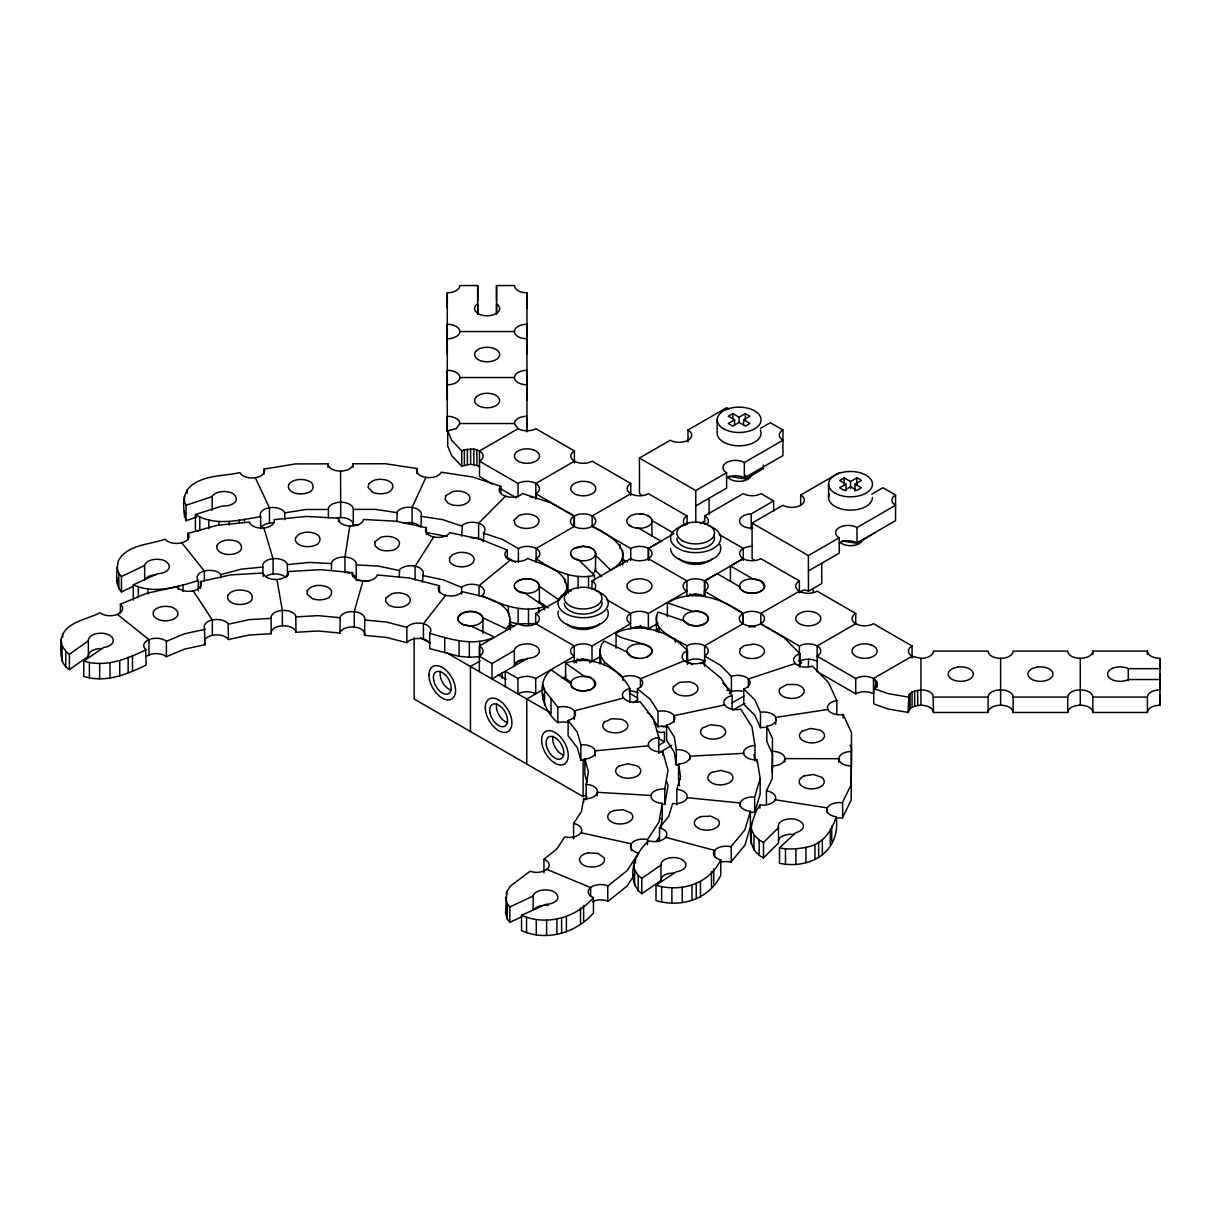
<?xml version="1.0" encoding="UTF-8"?>
<svg xmlns="http://www.w3.org/2000/svg" width="1221" height="1221" viewBox="0 0 1221 1221"><rect width="100%" height="100%" fill="white"/><g stroke="black" fill="none" stroke-linecap="round" stroke-linejoin="round"><path stroke-width="1.5" d="M447.283 400.152L447.283 370.299A12.546 7.25 0 0 1 459.829 377.533L514.407 377.533A12.546 7.25 0 0 1 526.953 370.299L526.953 400.152M447.283 354.151L447.283 324.298A12.546 7.25 0 0 1 459.829 331.547L514.407 331.547A12.546 7.25 0 0 0 526.953 338.782M447.283 308.165L447.283 292.796A12.546 7.25 0 0 0 459.829 285.546L477.701 285.546L477.701 313.721M447.283 292.796L447.283 431.654L447.283 416.3A12.546 7.25 0 0 1 459.829 423.534L456.15 428.663L447.71 430.754L447.71 446.108L451.678 455.631L461.752 466.3L470.619 464.178L479.487 466.3M461.752 466.3L461.752 450.946L451.678 440.262L447.71 430.754M464.346 465.155L464.346 449.786L473.87 449.069L479.487 450.946A12.546 7.25 0 0 1 481.486 459.676L479.487 461.187L518.086 483.47A12.546 7.25 0 0 1 535.821 483.47L574.419 461.187A12.546 7.25 0 0 0 592.154 461.187L630.753 483.47A12.546 7.25 0 0 0 630.753 493.711L592.154 515.979A12.546 7.25 0 0 0 574.419 515.979L535.821 493.711A12.546 7.25 0 0 0 535.821 483.47L535.821 498.824L535.821 493.711M467.368 464.423L467.368 449.069M470.619 464.178L470.619 448.824M473.87 464.423L473.87 449.069M476.892 465.155L476.892 449.786M477.701 314.087L477.701 303.831L476.327 304.853A12.546 7.25 0 0 0 476.175 312.088L478.144 313.614A12.546 7.25 0 0 0 495.879 313.736L497.909 312.24A12.546 7.25 0 0 0 498.061 305.006L496.535 303.815L496.535 314.056M477.701 300.915L477.701 285.546M492.353 483.974L479.487 476.541L479.487 450.946L518.086 428.663A12.546 7.25 0 0 0 535.821 428.663L574.419 450.946A12.546 7.25 0 0 0 574.419 461.187M496.535 300.915L496.535 285.546L514.407 285.546A12.546 7.25 0 0 0 526.953 292.796L526.953 431.654L526.953 416.3A12.546 7.25 0 0 0 514.407 423.534L459.829 423.534M518.086 497.115L518.086 483.47M526.953 354.151L526.953 324.298A12.546 7.25 0 0 0 514.407 331.547M526.953 308.165L526.953 292.796M574.419 526.236L574.419 515.979M574.419 462.896L574.419 450.946M592.154 526.236L592.154 515.979A12.546 7.25 0 0 1 592.154 526.236L630.753 548.504A12.546 7.25 0 0 1 648.488 548.504L661.126 541.208M630.753 560.47L630.753 548.504M630.753 495.421L630.753 483.47M648.488 560.47L648.488 548.504M652.045 535.958L651.77 519.322M687.087 524.526L687.087 515.979L648.488 493.711A12.546 7.25 0 0 1 630.753 493.711M730.433 581.318L730.433 565.949L743.07 558.653A12.546 7.25 0 0 0 760.82 558.653L799.404 580.937A12.546 7.25 0 0 0 799.404 591.178L760.82 613.461A12.546 7.25 0 0 0 743.07 613.461C721.474 598.107 691.971 588.14 667.368 602.869L667.368 616.529M743.07 623.702L743.07 613.461L704.486 591.178A12.546 7.25 0 0 0 704.486 580.937L717.124 573.641L740.018 586.858M760.82 623.702L760.82 613.461A12.546 7.25 0 0 1 760.82 623.702L799.404 645.985A12.546 7.25 0 0 1 817.154 645.985L855.738 623.702L858.332 624.847A12.546 7.25 0 0 0 873.488 623.702L912.072 645.985A12.546 7.25 0 0 0 912.072 656.226L873.488 678.51A12.546 7.25 0 0 0 855.738 678.51L817.154 656.226A12.546 7.25 0 0 0 817.154 645.985L817.154 671.596L855.738 693.864A12.546 7.25 0 0 1 873.488 693.864L873.488 678.51L876.724 681.745L877.151 687.041M799.404 645.985L799.404 661.355A12.546 7.25 0 0 1 817.154 661.355M799.404 592.887L799.404 580.937M855.738 693.864L855.738 678.51M855.738 613.461L855.738 623.702A12.546 7.25 0 0 1 855.738 613.461L817.154 591.178A12.546 7.25 0 0 1 799.404 591.178M877.151 683.623L873.748 688.552L873.748 703.922L888.201 709.019L908.393 712.469L908.821 695.222L912.072 691.971L920.939 689.85A12.546 7.25 0 0 1 933.058 695.222L933.485 712.469L988.064 712.469A12.546 7.25 0 0 1 1000.61 705.219A12.546 7.25 0 0 1 1013.155 712.469L1067.734 712.469A12.546 7.25 0 0 1 1080.28 705.219A12.546 7.25 0 0 1 1092.826 712.469L1147.404 712.469A12.546 7.25 0 0 1 1159.95 705.219L1159.95 658.348A12.546 7.25 0 0 1 1147.404 651.098L1092.826 651.098A12.546 7.25 0 0 1 1080.28 658.348A12.546 7.25 0 0 1 1067.734 651.098L1013.155 651.098A12.546 7.25 0 0 1 1000.61 658.348A12.546 7.25 0 0 1 988.064 651.098L933.485 651.098A12.546 7.25 0 0 1 920.939 658.348L912.072 656.226M875.472 688.537L875.472 680.005M908.393 712.469L908.821 695.222M908.821 710.591L910.088 708.836L910.088 693.482M910.088 708.836L912.072 707.341L912.072 691.971M912.072 657.936L912.072 645.985M912.072 707.341L914.666 706.196L914.666 690.827M914.666 706.196L917.704 705.463L917.704 690.109M933.485 712.469L933.058 710.591A12.546 7.25 0 0 0 920.939 705.219L920.939 658.348M988.064 712.469L988.064 697.099A12.546 7.25 0 0 1 1000.61 689.85A12.546 7.25 0 0 1 1013.155 697.099L1067.734 697.099A12.546 7.25 0 0 1 1080.28 689.85A12.546 7.25 0 0 1 1092.826 697.099L1147.404 697.099A12.546 7.25 0 0 1 1159.95 689.85L1159.95 673.717M1000.61 705.219L1000.61 658.348M1013.155 712.469L1013.155 697.099M1067.734 712.469L1067.734 697.099M1080.28 705.219L1080.28 658.348M1092.826 712.469L1092.826 697.099M1128.28 680.616L1128.28 668.665L1126.525 667.872A12.546 7.25 0 0 0 1113.979 667.78L1111.354 668.925A12.546 7.25 0 0 0 1110.072 678.433A12.546 7.25 0 0 0 1126.25 680.418L1128.296 679.532L1159.95 679.532M1147.404 712.469L1147.404 697.099M667.368 602.869L693.299 611.584C700.549 608.775 714.911 617.612 704.578 623.87A12.546 7.25 0 0 1 695.634 625.885L689.392 624.831L684.05 620.833L658.058 612.103C649.648 630.158 675.686 638.72 686.904 645.756A12.546 7.25 0 0 1 704.654 645.802L742.948 623.778M784.828 762.026L784.828 758.607L838.796 758.714A12.546 7.25 0 0 0 851.296 765.979L851.19 784.737L842.276 802.777A12.546 7.25 0 0 0 828.342 806.394L827.166 808.165A12.546 7.25 0 0 0 833.424 816.208L836.11 816.788C841.162 851.846 810.134 869.673 779.502 863.262L779.502 847.893L795.588 832.753A12.546 7.25 0 0 0 802.426 823.29C797.71 818.085 789.422 817.902 783.226 820.283A12.546 7.25 0 0 0 778.388 826.968L778.632 842.887L763.507 857.89C743.391 848.198 750.396 819.749 759.889 804.822L760.698 804.975A12.546 7.25 0 0 0 774.404 801.083L775.457 799.297A12.546 7.25 0 0 0 768.726 791.376L766.422 790.933L766.422 804.593M751.312 844.337L751.358 822.969M772.313 772.603L772.481 738.583L766.819 726.19L768.391 725.946A12.546 7.25 0 0 0 776.083 718.33L775.243 716.498A12.546 7.25 0 0 0 762.041 712.072L760.454 712.301L754.792 699.923L743.757 688.797L745.176 688.339A12.546 7.25 0 0 0 749.19 679.822L747.557 678.174A12.546 7.25 0 0 0 732.814 675.869L731.394 676.342L720.359 665.216L704.593 656.043A12.546 7.25 0 0 0 704.654 645.802L704.593 666.284M835.79 818.253A12.546 7.25 0 0 1 842.276 818.146L851.19 800.106L851.51 732.737L843.177 714.544L841.59 714.789A12.546 7.25 0 0 1 828.387 710.347L827.548 708.516A12.546 7.25 0 0 1 835.24 700.9L836.828 700.656L836.828 714.316M851.388 766.864L851.51 748.107L850.167 745.176M328.327 517.994L328.464 508.073A12.546 7.25 0 0 1 339.881 502.213L343.147 502.319A12.546 7.25 0 0 1 353.296 508.898L353.251 524.771L358.867 524.755M353.251 524.771L353.296 524.267A12.546 7.25 0 0 0 343.147 517.673L339.881 517.567A12.546 7.25 0 0 0 336.675 517.948M132.997 586.416L121.444 591.971C114.194 583.775 117.063 571.428 118.025 561.462C126.847 544.352 149.283 544.841 165.14 539.209L166.59 540.644A12.546 7.25 0 0 0 181.38 542.857L184.203 541.895A12.546 7.25 0 0 0 188.049 533.363L217.384 525.289L249.389 522.1A12.546 7.25 0 0 0 263.889 528.006L273.061 558.73L273.061 574.084M117.079 582.814L117.781 578.327M144.643 580.296L144.643 564.926A12.546 7.25 0 0 1 159.646 559.462C164.591 559.523 172.482 564.529 167.979 569.902A12.546 7.25 0 0 1 157.372 573.763L133.287 584.828L133.287 600.183M331.41 570.421L331.563 562.637A12.546 7.25 0 0 1 343.299 557.005L346.566 557.173A12.546 7.25 0 0 1 356.334 563.949L356.181 580.265L369.246 580.952M263.889 528.006A12.546 7.25 0 0 0 274.13 519.642L306.135 516.452L338.599 518.177L338.446 519.108A12.546 7.25 0 0 0 348.229 525.885L351.48 526.068A12.546 7.25 0 0 0 363.217 520.421L363.37 519.474L395.833 521.199L426.404 527.701L426.404 534.523M349.847 525.976L344.933 557.081L344.933 572.451L346.566 572.542A12.546 7.25 0 0 1 349.633 573.198M565.766 594.535C572.313 571.199 543.513 565.231 527.655 558.409L526.541 559.279A12.546 7.25 0 0 1 511.446 560.622L508.806 559.508A12.546 7.25 0 0 1 506.486 550.793L507.31 550.137L480.357 539.163L449.755 532.661L449.191 533.546A12.546 7.25 0 0 1 435.317 537.24L432.249 536.584A12.546 7.25 0 0 1 425.839 528.586L426.404 527.701M521.459 916.864L509.813 922.343L507.28 919.092L505.601 913.155L506.654 891.818L510.332 886.202L530.021 871.26A12.546 7.25 0 0 0 545.222 870.405L547.313 868.94A12.546 7.25 0 0 0 545.818 860.164L543.94 859.279L543.94 872.923M567.399 722.42A12.546 7.25 0 0 0 557.814 722.588C543.009 711.004 534.401 683.058 551.282 669.871L570.299 683.317L572.878 688.14L578.067 690.384A12.546 7.25 0 0 0 587.667 690.323C599.526 689.071 594.749 675.045 584.6 676.526L565.613 663.11L565.613 678.464L571.459 682.6M505.601 913.155L506.135 910.179M542.918 699.725L543.971 693.742M533.119 909.66L533.211 895.436A12.546 7.25 0 0 1 541.803 890.155C547.542 889.346 556.272 890.201 557.966 896.886A12.546 7.25 0 0 1 545.802 904.334L521.535 915.262L521.535 930.631C546.23 941.635 575.961 933.21 593.452 912.987L593.452 897.618L591.3 896.519A12.546 7.25 0 0 1 590.338 887.728L592.506 886.309A12.546 7.25 0 0 1 607.753 885.744L607.753 901.113A12.546 7.25 0 0 0 592.506 901.663M586.752 796.58L586.187 799.816L586.187 784.447L587.82 784.538A12.546 7.25 0 0 1 597.481 791.376L597.145 793.253A12.546 7.25 0 0 1 585.317 798.839L583.684 798.732L581.455 811.492L573.595 823.458L573.595 838.827M586.187 784.447L588.415 771.703L584.859 759.05L586.477 758.897A12.546 7.25 0 0 0 595.39 751.754L594.871 749.877A12.546 7.25 0 0 0 582.478 744.734L580.86 744.886L577.289 732.218L568.101 720.436A12.546 7.25 0 0 0 574.404 710.866L623.641 698.015M658.821 752.93L658.821 737.56L657.203 737.713A12.546 7.25 0 0 0 648.275 744.871L648.809 746.733A12.546 7.25 0 0 0 661.202 751.892L662.82 751.739L668.04 770.298L664.773 789.025L663.14 788.934A12.546 7.25 0 0 0 651.312 794.505L650.976 796.397A12.546 7.25 0 0 0 660.637 803.22L662.27 803.326L659.004 822.038L647.481 839.575L647.481 844.703M660.576 828.372L662.27 818.681L662.27 803.326M663.14 804.303L664.773 804.395L668.04 785.668L667.032 782.066M601.694 576.678L595.405 570.436L595.726 553.403L593.894 549.801L589.209 547.222L582.905 546.321L574.114 548.565M595.405 570.436L595.726 568.772M514.362 650.61L514.728 649.16A12.546 7.25 0 0 1 528.601 643.94A12.546 7.25 0 0 1 539.346 651.205L538.888 653.067A12.546 7.25 0 0 1 529.914 658.134L527.701 658.287L491.987 678.891L491.987 663.537L514.362 650.61L514.362 665.979L514.728 664.514M430.021 643.131A12.546 7.25 0 0 0 418.666 638.461A12.546 7.25 0 0 0 406.852 642.719L386.431 637.408L364.514 635.363L364.789 634.416A12.546 7.25 0 0 0 355.86 627.273L352.625 626.968A12.546 7.25 0 0 0 340.232 632.112L339.957 633.058L318.071 630.998L295.986 632.28L295.818 615.979A12.546 7.25 0 0 0 283.989 610.393L280.723 610.592A12.546 7.25 0 0 0 271.062 617.414L271.23 633.73L249.145 635.012L228.419 639.545L228.159 623.702A12.546 7.25 0 0 0 214.637 619.596L211.508 620.161A12.546 7.25 0 0 0 204.395 627.96L205.113 644.657L184.371 649.19L166.392 656.669L166.392 641.3L164.835 640.216A12.546 7.25 0 0 0 149.634 639.361L147.115 640.567A12.546 7.25 0 0 0 145.62 649.343L146.154 665.079C127.03 674.358 105.143 683.287 83.745 676.373L83.745 661.004L103.739 647.496A12.546 7.25 0 0 0 112.881 642.536C115.171 636.034 106.258 633.119 101.251 633.211A12.546 7.25 0 0 0 88.324 640.231L88.431 656.165L69.399 669.612C58.913 663.446 60.958 650.015 61.05 639.758C64.27 621.733 86.722 619.871 99.969 612.728L101.862 613.965A12.546 7.25 0 0 0 117.109 614.514L119.566 613.263A12.546 7.25 0 0 0 120.513 604.471L120.253 612.82M339.957 633.058L340.232 616.758A12.546 7.25 0 0 1 352.625 611.599L355.86 611.904A12.546 7.25 0 0 1 364.789 619.062L364.514 635.363M288.049 574.954L288.049 571.55L320.482 569.658L352.64 572.68L352.381 573.611A12.546 7.25 0 0 0 361.309 580.769L364.53 581.074A12.546 7.25 0 0 0 376.938 575.915L377.197 574.984L409.386 578.006L439.468 585.805L439.468 592.628M362.927 580.921L354.243 611.752L354.243 627.121M508.699 628.937C517.765 601.266 481.15 596.321 462.164 591.681L461.37 592.658A12.546 7.25 0 0 1 446.993 595.634L444.032 594.825A12.546 7.25 0 0 1 438.873 586.538L439.468 585.805M599.847 663.873L599.847 650.213L601.602 644.291L604.197 641.056L627.304 652.151L631.44 656.608L637.286 658.241M686.98 797.679L740.17 802.975A12.546 7.25 0 0 0 750.411 811.339L744.886 829.822L730.906 846.764A12.546 7.25 0 0 0 716.117 848.977L714.453 850.61A12.546 7.25 0 0 0 718.299 859.157L720.772 859.981L720.772 875.35C708.623 899.755 680.845 907.89 655.998 900.594L655.998 885.225L676.22 871.825A12.546 7.25 0 0 0 685.698 863.171C682.157 857.157 673.717 856.776 667.628 858.348A12.546 7.25 0 0 0 660.927 864.468L661.019 880.402L641.773 893.741C625.045 880.204 633.928 852.304 649.068 840.857L649.816 841.086A12.546 7.25 0 0 0 664.453 838.568L666.025 836.904A12.546 7.25 0 0 0 661.66 828.464L659.523 827.792L659.523 841.452M676.816 804.731L676.816 789.377L680.585 776.754L678.555 763.995L680.189 763.903A12.546 7.25 0 0 0 689.957 757.127L689.667 755.25A12.546 7.25 0 0 0 677.93 749.602L676.297 749.694L674.267 736.935L666.605 724.908L668.146 724.587A12.546 7.25 0 0 0 674.541 716.574L673.412 714.804A12.546 7.25 0 0 0 659.538 711.11L658.012 711.431L650.335 699.404L637.423 688.842A12.546 7.25 0 0 0 640.43 678.754L684.538 660.714M751.388 812.362A12.546 7.25 0 0 1 754.67 812.438L754.67 797.069L760.179 778.586L757.218 759.844L755.585 759.935A12.546 7.25 0 0 1 743.848 754.288L743.543 752.411A12.546 7.25 0 0 1 753.326 745.619L754.96 745.543L754.96 760.912M754.67 812.438L760.179 793.955L760.179 778.586M196.474 517.17L186.08 520.665C182.936 509.31 181.044 492.796 192.246 484.829C206.09 474.893 224.008 476.098 239.957 472.634L240.98 474.175A12.546 7.25 0 0 0 254.914 477.777L257.982 477.106A12.546 7.25 0 0 0 264.224 469.062L295.482 463.919L327.961 463.858A12.546 7.25 0 0 0 340.552 471.077L340.751 517.597M212.072 510.225L212.332 496.016A12.546 7.25 0 0 1 228.693 492.063C234.005 492.384 239.698 499.236 233.913 503.159A12.546 7.25 0 0 1 222.344 505.952L195.406 514.545L195.406 529.914L198.336 531.593M396.886 521.169L397.298 511.721A12.546 7.25 0 0 1 410.5 507.28L413.675 507.768A12.546 7.25 0 0 1 421.352 515.384L420.94 526.541M340.552 471.077A12.546 7.25 0 0 0 353.067 463.797L385.546 463.736L417.063 468.543L416.636 469.459A12.546 7.25 0 0 0 424.328 477.075L427.487 477.564A12.546 7.25 0 0 0 440.689 473.122L441.117 472.206L472.634 477.014L500.9 486.37L500.9 493.192M425.915 477.319L412.088 507.524L412.088 522.893M595.405 555.067L610.5 570.039C640.063 554.578 609.462 533.333 591.895 526.373L590.537 527.136A12.546 7.25 0 0 1 575.259 526.999L572.985 525.656A12.546 7.25 0 0 1 573.198 516.834L574.206 516.269L574.206 526.51M656.44 630.921L657.524 628.617M766.422 790.933L772.237 778.571L772.481 753.952L766.819 741.559L766.819 726.19M836.11 816.788C831.852 831.608 821.947 844.81 805.936 847.328C797.252 849.007 788.232 849.694 779.502 847.893M399.114 577.319L399.679 569.596A12.546 7.25 0 0 1 413.537 565.903L416.62 566.559A12.546 7.25 0 0 1 423.015 574.557L422.451 582.28M433.776 536.919L415.079 566.223L415.079 579.883M565.766 591.117L562.164 596.748L558.592 599.679L539.392 586.37C537.271 577.045 523 577.167 516.514 581.99M634.63 874.526L627.075 886.034L608.058 901.266M656.211 841.651L659.004 837.408M514.621 664.712L517.796 661.446L523.366 659.523M508.699 625.534L506.166 628.784L482.921 617.841C478.601 609.691 465.048 609.874 459.02 616.056A12.546 7.25 0 0 0 458.913 621.596L462.805 624.603L471.153 626.098L494.444 637.072C473.641 646.84 450.381 639.285 429.731 633.302A12.546 7.25 0 0 0 423.443 623.717A12.546 7.25 0 0 0 406.852 627.35L386.431 622.054L364.514 619.993M445.696 595.283L423.443 623.717L423.443 639.087M659.523 827.792L668.818 816.162L672.573 803.555L674.969 803.708A12.546 7.25 0 0 0 686.889 798.183L687.24 796.306A12.546 7.25 0 0 0 677.686 789.422L676.816 789.377M720.772 859.981C708.623 884.386 680.845 892.52 655.998 885.225M721.306 862.087A12.546 7.25 0 0 1 730.906 862.133L744.886 845.191L750.411 826.709L750.411 811.339M727.044 690.476L728.479 688.934M461.645 536.187L462.469 525.122A12.546 7.25 0 0 1 477.197 522.802L480.051 523.748A12.546 7.25 0 0 1 484.05 532.264L483.241 541.62M500.9 486.37L500.091 487.194A12.546 7.25 0 0 0 504.09 495.695L506.929 496.642A12.546 7.25 0 0 0 521.672 494.322L522.481 493.513L550.793 502.869L574.206 516.269M505.509 496.169L478.617 523.275L478.617 538.644M763.507 857.89L763.507 842.521L778.632 827.517M510.286 560.134L479.059 585.592A12.546 7.25 0 0 0 461.584 587.332L443.284 579.883L422.451 575.457M543.94 859.279L556.898 848.885L564.758 836.919L567.063 837.331A12.546 7.25 0 0 0 580.57 833.21L581.547 831.409A12.546 7.25 0 0 0 574.435 823.61L573.595 823.458M593.452 897.618C575.961 917.841 546.23 926.266 521.535 915.262M608.058 885.912L627.075 870.665L638.583 853.128A12.546 7.25 0 0 1 631.303 843.787L580.83 832.737M69.399 669.612L69.399 654.242L88.431 640.796M641.773 893.741L641.773 878.387L661.019 865.033M734.63 424.939L734.63 419.826L728.25 423.443L732.829 426.098L739.102 422.405L739.102 417.246L745.375 413.553L749.969 416.208L743.589 419.826L743.589 424.939M850.533 488.4L850.533 481.562L856.806 477.884L859.401 479.029L861.4 480.525L855.005 484.157L855.005 490.979M574.267 526.419L536.141 548.519A12.546 7.25 0 0 0 518.391 548.565L502.503 539.453L483.241 533.073M641.773 495.329A12.546 7.25 60 0 0 639.483 493.65L639.453 458.028L670.268 440.232A12.546 7.25 0 0 0 688.018 440.232A12.546 7.25 0 0 0 688.018 429.99L726.602 407.707A12.546 7.25 0 0 0 729.212 408.867M760.698 428.235L770.298 422.695L782.936 429.99L782.936 455.601L744.352 477.884A12.546 7.25 0 0 0 726.602 477.884M639.453 458.028L695.787 490.552L726.602 472.756A12.546 7.25 0 0 1 726.602 462.515A12.546 7.25 0 0 1 744.352 462.515L782.936 440.232A12.546 7.25 0 0 1 782.936 429.99M695.802 522.496L695.787 505.921L726.602 488.125L726.602 472.756M728.83 476.343L745.604 478.937L763.354 468.696L763.354 465.048M479.349 671.596L479.349 645.985L517.933 623.717A12.546 7.25 0 0 0 535.683 623.717L574.267 645.985A12.546 7.25 0 0 1 592.017 645.985L630.601 623.717A12.546 7.25 0 0 1 630.601 613.461L606.486 599.542M535.683 613.461L535.683 623.717A12.546 7.25 0 0 0 535.683 613.461L559.798 599.542M592.017 589.484L592.017 580.937L630.601 558.669A12.546 7.25 0 0 0 648.351 558.669L686.935 580.937L686.935 596.306A12.546 7.25 0 0 1 704.685 596.306L704.685 580.937L743.268 558.669A12.546 7.25 0 0 1 740.552 550.763A12.546 7.25 0 0 1 752.136 546.291M648.351 560.363L648.351 548.412L674.068 533.562M704.685 524.435L704.685 515.888L743.268 493.62A12.546 7.25 0 0 0 761.019 493.62L773.656 500.915L773.656 511.156M700.244 523.611L704.685 521.046M480.097 660.912L470.451 666.498L470.451 731.547M753.021 528.189L751.999 528.266A12.546 7.25 0 0 1 739.59 520.924L740.063 519.062A12.546 7.25 0 0 1 749.038 513.995L751.251 513.843L773.656 500.915M754.41 560.347A12.546 7.25 60 0 0 752.121 558.684L752.075 523.061L782.905 505.265A12.546 7.25 0 0 0 800.655 505.265A12.546 7.25 0 0 0 800.655 495.024L839.239 472.741M505.296 686.584L505.296 671.214L517.933 678.51A12.546 7.25 0 0 1 535.683 678.51L574.267 656.242A12.546 7.25 0 0 1 574.267 645.985L574.267 663.064M648.351 613.461L648.351 628.83A12.546 7.25 0 0 0 630.601 628.83L630.601 613.461A12.546 7.25 0 0 1 648.351 613.461L686.935 591.193M583.073 658.836L580.006 660.607L577.075 658.913M636.339 628.082L640.949 625.427M695.741 593.788L692.673 595.558L689.758 593.91M871.733 494.184L882.936 487.728L895.573 495.024L895.573 520.634L856.989 542.918A12.546 7.25 0 0 0 839.239 542.918M544.49 688.797L526.785 699.023L526.785 764.071M562.194 678.571L566.223 676.236M589.545 662.774L600.824 656.272L599.847 650.213M647.496 629.319L657.997 623.259M752.075 523.061L808.409 555.586L839.239 537.789A12.546 7.25 0 0 1 839.239 527.548A12.546 7.25 0 0 1 856.989 527.548L895.573 505.265A12.546 7.25 0 0 1 895.573 495.024M800.762 591.895A12.546 7.25 60 0 1 808.455 591.208L808.409 570.955L839.239 553.159L839.239 537.789M874.77 533.028L857.02 543.269L842.108 540.964M808.455 591.208L821.748 583.516L821.718 563.278M633.012 702.731L637.835 699.954M700.61 663.705L705.433 660.912M658.363 745.466L664.514 741.91L664.514 731.944L661.797 732.463A18.819 10.867 -60 0 1 656.593 730.265M731.669 703.143L743.955 696.046M798.732 664.422L801.8 662.652L798.58 660.79M414.117 637.683L414.117 699.023L583.119 796.596L586.324 794.734M658.76 752.914L671.642 745.482M732.798 710.164L744.062 703.662M846.046 490.979L846.046 484.157L839.666 487.774L844.26 490.43L850.533 486.736L856.806 490.43L861.4 487.774L855.005 484.157M646.687 657.127C669.184 642.643 614.194 641.315 616.056 632.829L616.056 648.198M121.444 591.971L121.444 576.602L144.551 565.506M147.115 655.921L149.634 654.731A12.546 7.25 0 0 1 164.835 655.585L166.392 656.669M509.813 922.343L509.813 906.989L533.119 896M461.752 450.946L464.346 449.786M739.102 417.246L732.829 413.553L728.25 416.208L734.63 419.826M850.533 481.562L844.26 477.884L839.666 480.525L846.046 484.157M687.53 664.346L687.53 650.686L686.019 651.342A12.546 7.25 0 0 0 683.699 660.057L685.637 661.584A12.546 7.25 0 0 0 700.732 662.911L701.861 662.438L720.848 678.006L732.127 695.665L732.127 709.325M120.253 604.288L146.642 593.314L177.03 586.66A12.546 7.25 0 0 0 193.208 590.872L212.347 620.009L212.347 635.378M83.745 661.004C105.143 667.918 127.03 658.989 146.154 649.725M166.392 641.3L184.371 633.821L205.113 629.288M616.056 632.829C641.101 621.458 669.627 631.318 687.53 650.686M186.08 520.665L186.08 505.296L212.072 496.565M799.938 667.338L799.938 653.678L798.519 654.151A12.546 7.25 0 0 0 794.52 662.652L796.138 664.3A12.546 7.25 0 0 0 810.881 666.605L812.301 666.147L828.494 682.463L836.828 700.656M795.329 663.476L748.366 678.998L748.366 687.545M723.015 683.256L731.394 691.697L732.814 691.239A12.546 7.25 0 0 1 742.414 691.254M743.757 688.797L743.757 704.166L745.176 703.693M629.899 702.167L629.899 688.507L628.205 688.965A12.546 7.25 0 0 0 623.031 697.267L624.435 698.977A12.546 7.25 0 0 0 638.812 701.953L640.079 701.617L653.586 718.986L658.821 737.56M198.275 590.857L198.275 580.601C177.564 586.752 154.258 594.505 133.287 584.828M198.275 580.601L197.878 580.173A12.546 7.25 0 0 1 202.228 571.718L205.113 570.833A12.546 7.25 0 0 1 219.749 573.336L220.909 574.572L241.041 569.215L262.897 567.032L262.637 565.659A12.546 7.25 0 0 1 272.191 558.775L275.442 558.577A12.546 7.25 0 0 1 287.362 564.087L287.454 576.541M479.059 595.848L479.059 585.592A12.546 7.25 0 0 1 482.081 595.695C501.205 604.792 523.076 613.522 544.368 606.516L544.368 609.935M565.613 663.11C590.277 655.143 617.857 665.399 629.899 688.507M193.208 590.872A12.546 7.25 0 0 0 200.488 581.532L230.861 574.877L263.293 572.985L263.461 573.931A12.546 7.25 0 0 0 275.29 579.502L278.556 579.319A12.546 7.25 0 0 0 288.217 572.481L288.049 571.55M228.419 624.19L249.145 619.642L271.23 618.36M732.127 695.665L730.585 696.001A12.546 7.25 0 0 0 724.19 703.998L725.32 705.784A12.546 7.25 0 0 0 739.193 709.477L740.72 709.142L751.983 726.8L754.96 745.543M724.755 704.899L673.977 715.689L673.977 722.511M647.237 712.24L650.335 714.773L658.012 726.8L659.538 726.464A12.546 7.25 0 0 1 666.025 726.617M195.406 514.545C215.201 526.739 239.484 520.039 260.699 516.636L260.699 528.586M260.699 516.636L260.424 516.162A12.546 7.25 0 0 1 267.17 508.257L270.268 507.646A12.546 7.25 0 0 1 283.974 511.523L284.752 512.851L306.15 509.493L328.327 509.462M536.141 562.179L536.141 548.519A12.546 7.25 0 0 1 536.202 558.76C553.082 570.497 573.458 580.189 594.49 575.427L594.49 580.54M827.975 709.432L775.656 717.414L775.656 724.251M743.757 704.166L754.792 715.277L760.454 727.67L762.041 727.426A12.546 7.25 0 0 1 765.308 727.441M665.43 726.464L663.278 726.724A12.546 7.25 -60 0 1 661.431 726.19M287.454 564.59L309.31 562.423L331.41 563.583M509.996 622.13L518.131 623.855L537.026 623.549M648.549 745.802L595.131 750.808L595.131 755.936M568.101 720.436L568.101 735.805L577.289 747.588L580.86 760.24L582.478 760.088A12.546 7.25 0 0 1 585.729 760.286M542.78 905.433L541.803 905.524A12.546 7.25 0 0 0 534.371 909.035M917.704 705.463L920.939 705.219M295.986 616.91L318.071 615.628L339.957 617.689M429.731 633.302L429.731 648.672L459.081 656.303L469.352 657.264L479.7 656.654L479.7 641.284M743.696 753.342L689.819 756.196L689.819 759.599M666.605 724.908L666.605 740.277L674.267 752.289L676.297 765.063L677.93 764.972M678.555 763.995L678.555 779.364L680.189 779.273M673.961 872.893L667.628 873.717A12.546 7.25 0 0 0 660.927 879.837L661.019 880.402M772.405 751.388L773.275 751.358A12.546 7.25 0 0 1 784.676 757.218L784.874 759.111A12.546 7.25 0 0 1 774.725 765.689L772.313 765.781M772.405 766.757L773.275 766.727M353.251 509.401L375.427 509.355L396.886 512.637M1128.28 668.665L1159.95 668.665L1159.95 658.348M933.485 697.099L988.064 697.099M356.181 564.896L378.281 566.056L399.114 570.482M651.144 795.451L597.313 792.322L597.313 795.726M660.637 818.589L662.27 818.681M545.039 905.219L548.305 905.417M639.773 513.873L643.009 514.133M636.233 528.082L638.751 528.296L661.645 541.498M102.213 648.672L101.251 648.58A12.546 7.25 0 0 0 88.324 655.601L88.431 656.165M420.94 516.3L442.399 519.581L461.645 525.946M426.373 532.493L446.962 536.446M571.413 590.72L568.055 590.216L568.055 574.847M775.182 799.755L827.319 807.936L827.319 813.064M794.093 834.477L789.224 834.233L783.226 835.652A12.546 7.25 0 0 0 778.388 840.445M908.393 697.099L888.201 693.65L873.748 688.552M665.613 837.347L714.667 850.411L714.667 857.234M546.764 869.321L590.613 887.545L590.613 896.077M743.589 419.826L749.969 423.443L745.375 426.098L739.102 422.405M506.303 556.99L515.369 562.194M719.154 534.493L743.268 548.412L743.268 560.363M652.045 520.604L672.847 532.6M730.433 565.949L752.808 578.876L760.927 580.998L764.483 586.141A12.546 7.25 0 0 1 751.8 593.299L748.549 593.024A12.546 7.25 0 0 1 739.789 587.85L739.529 586.568M500.396 488.614L516.468 497.893M621.748 558.699L627.533 562.026M565.415 591.223L568.62 593.085M686.126 660.912L692.566 664.636M509.081 623.748L513.904 626.541M573.443 660.912L576.663 662.774M629.792 693.436L637.835 698.091M658.073 738.201L664.514 741.91M491.987 663.537L479.349 656.242A12.546 7.25 0 0 0 479.349 645.985M498.092 674.77L506.059 679.38M420.543 637.683L430.204 643.269M446.306 652.563L550.915 712.957M751.312 828.967L753.968 834.767L759.141 839.987L763.507 842.521M647.618 515.537L649.801 516.941M629.09 525.122L631.272 526.526A12.546 7.25 0 0 0 651.77 522.374A12.546 7.25 0 0 0 635.286 514.194A12.546 7.25 0 0 0 631.272 526.526M548.26 607.875L539.392 601.724L539.392 586.37M544.368 606.516L525.122 593.177L517.414 590.796L514.575 587.423M518.086 428.663L514.407 423.534M117.414 614.361L148.993 639.667L148.993 655.036M61.05 639.758L62.088 645.726L65.781 651.342L69.399 654.242M600.793 663.018L600.793 656.196L604.38 661.828L622.939 677.014A12.546 7.25 0 0 1 640.43 678.754L640.43 687.286M633.653 863.842L634.599 869.825L638.201 875.457L641.773 878.387M594.49 575.427L579.365 560.424L572.451 557.325L570.634 553.724M799.938 653.678L783.729 637.347L760.515 623.824L759.538 624.389A12.546 7.25 0 0 1 744.276 624.526L741.925 623.198A12.546 7.25 0 0 1 741.696 614.392L743.009 613.614L743.009 623.855M181.731 542.735L204.365 571.062L204.365 581.303M117.079 567.444L118.834 573.351L121.444 576.602M542.918 684.355L544.597 690.277L557.814 707.234L557.814 722.588M505.601 897.801L507.28 903.723L509.813 906.989M228.419 639.545L228.159 639.071A12.546 7.25 0 0 0 214.637 634.966L211.508 635.515A12.546 7.25 0 0 0 204.991 639.59M204.395 643.33L205.113 644.657M255.296 477.701L269.459 507.799L269.459 523.168M186.08 505.296L184.463 501.846L184.417 495.848M587.118 782.463L584.859 774.419L584.859 759.05M514.407 377.533L514.835 379.41A12.546 7.25 0 0 0 526.953 384.783M295.986 632.28L295.818 631.349A12.546 7.25 0 0 0 283.989 625.763L280.723 625.961A12.546 7.25 0 0 0 271.062 632.783L271.23 633.73M276.923 579.41L282.356 610.5L282.356 625.854M753.937 754.441L754.7 759.294M678.555 779.364L679.578 785.82M184.417 511.217L184.463 517.216M709.08 498.244L709.111 514.804M1159.95 694.902L1159.95 705.219M1147.404 651.098L1147.404 654.517M1092.826 651.098L1092.826 654.517M876.724 681.745L876.724 686.874M856.989 527.548L856.989 542.918M856.806 477.884L856.806 484.706M844.26 477.884L844.26 484.706M843.177 714.544L843.177 717.963M842.658 802.869L842.658 818.238M838.796 762.133L838.796 758.714A12.546 7.25 0 0 1 851.388 751.495M831.699 826.159L831.699 841.513M830.295 829.12L830.295 844.489M828.571 484.157L828.571 497.466M822.343 840.109L822.343 855.478M818.65 842.231L818.65 857.585M814.972 844.337L814.972 859.706M808.409 555.586L808.409 570.955M808.455 659.065L808.455 666.498M805.936 847.328L805.936 862.682M800.655 495.024L800.655 505.265M795.894 848.854L795.894 864.224M785.485 848.839L785.485 864.209M760.454 712.301L760.454 727.67M759.889 804.822L759.889 808.226M759.141 839.987L759.141 855.341M757.218 759.844L757.218 763.262M753.968 834.767L753.968 850.137M751.251 513.843L751.251 529.212M745.604 475.29L745.604 478.937M745.375 413.553L745.375 420.375M744.352 462.515L744.352 477.884M740.17 806.394L740.17 802.975A12.546 7.25 0 0 1 754.67 797.069M732.829 413.553L732.829 418.666M731.394 676.342L731.394 691.697M731.257 846.886L731.257 862.255M717.154 419.826L717.154 433.134A21.963 12.683 0 0 0 741.971 445.711A21.963 12.683 0 0 0 760.317 429.853M713.736 868.803L713.736 884.157M711.492 871.596L711.492 886.965M704.486 591.178L704.486 596.306L704.486 580.937A12.546 7.25 0 0 0 686.736 580.937A12.546 7.25 0 0 0 686.736 591.178M700.488 881.654L700.488 897.023M696.245 883.394L696.245 898.748M695.787 490.552L695.787 505.921M691.986 885.118L691.986 900.488M688.018 429.99L688.018 441.941M686.904 645.756L686.904 661.126A12.546 7.25 0 0 1 704.654 661.156M682.234 887.194L682.234 902.563M676.297 749.694L676.297 765.063M675.305 639.01L675.305 642.429M671.886 887.743L671.886 903.113M664.773 789.025L664.773 804.395M662.82 751.739L662.82 755.158M661.629 886.721L661.629 902.09M659.05 627.365L659.05 632.493M658.012 711.431L658.012 726.8M656.44 615.552L656.394 631.806M638.201 875.457L638.201 890.826M637.423 688.842L637.423 702.502M635.424 859.645L635.424 863.049M634.599 869.825L634.599 885.194M631.303 850.61L631.303 843.787A12.546 7.25 0 0 1 647.481 839.575M622.939 677.014L622.939 680.418M622.649 550.488L622.695 565.033M619.932 544.688L619.932 548.107M620.039 562.301L620.039 565.705M604.38 661.828L604.38 665.247M592.017 645.985L592.017 661.355A12.546 7.25 0 0 0 574.267 661.355M588.522 576.358L588.522 588.308M583.684 798.732L583.684 802.151M583.623 905.494L583.623 920.863M583.119 759.416L583.119 796.596M580.86 744.886L580.86 760.24M580.509 907.981L580.509 923.351M578.113 576.373L578.113 588.324M574.404 719.398L574.404 710.866A12.546 7.25 0 0 0 557.814 707.234M566.712 585.134L566.712 591.971M566.376 916.65L566.376 932.02M564.941 579.227L564.941 582.631M561.629 917.887L561.629 933.256M556.898 919.123L556.898 934.492M551.053 698.565L551.053 713.934M546.626 920.085L546.626 935.454M544.597 690.277L544.597 705.646M538.736 608.012L538.736 613.14M536.278 919.489L536.278 934.843M535.683 678.51L535.683 693.879A12.546 7.25 0 0 0 517.933 693.879L517.933 678.51M528.479 609.035L528.479 624.404M526.556 917.353L526.556 932.722M518.391 548.565L518.391 562.209M518.131 608.485L518.131 623.855M510.378 619.596L510.378 629.853M509.325 613.629L509.325 617.048M508.379 606.41L508.379 613.247M507.31 550.137L507.31 558.669M507.28 903.723L507.28 919.092M506.654 891.818L506.654 895.237M502.167 672.588L502.167 678.174M496.535 285.546L496.535 313.705M482.921 617.841L482.921 633.195M469.352 641.895L469.352 657.264M461.584 587.332L461.584 594.169M459.081 640.933L459.081 656.303M444.749 637.209L444.749 652.563M417.063 468.543L417.063 473.672M406.852 627.35L406.852 642.719M353.067 463.797L353.067 467.216M352.64 572.68L352.64 576.083M338.599 518.177L338.599 521.581M327.961 463.858L327.961 467.261M284.752 512.851L284.752 519.688M264.087 468.849L264.087 473.962M263.293 572.985L263.293 576.404M262.897 567.032L262.897 573.87M244.459 519.184L244.459 522.588M239.301 519.978L239.301 523.397M229.273 521.565L229.273 524.969M220.909 574.572L220.909 577.991M218.88 521.581L218.88 524.999M208.822 520.039L208.822 528.586M200.488 581.532L200.488 588.354M199.801 517.063L199.801 530.723M187.836 533.165L187.836 539.987M187.088 490.048L187.088 493.452M182.997 584.676L182.997 591.513M178.144 585.973L178.144 589.392M148.107 588.965L148.107 594.078M138.339 586.889L138.339 597.13M132.494 655.402L132.494 670.772M128.159 657.203L128.159 672.557M119.734 660.714L119.734 676.068M118.834 573.351L118.834 588.72M110.012 662.835L110.012 678.204M99.664 663.446L99.664 678.8M89.392 662.469L89.392 677.838M65.781 651.342L65.781 666.712M62.714 633.821L62.714 637.24M62.088 645.726L62.088 661.095M751.648 474.114A12.546 7.25 0 0 1 742.353 481.12A12.546 7.25 0 0 1 728.25 477.732M872.481 497.466A21.963 12.683 0 0 1 847.664 510.042A21.963 12.683 0 0 1 829.318 494.184M862.652 540.323A12.546 7.25 0 0 1 852.166 545.619A12.546 7.25 0 0 1 839.666 542.063M813.186 591.468A12.546 7.25 60 0 1 812.881 588.644M713.842 535.332A18.819 10.867 0 0 1 698.122 548.916A18.819 10.867 0 0 1 676.846 538.156M719.902 544.642A25.092 14.484 0 0 1 698.931 562.759A25.092 14.484 0 0 1 670.573 548.397M711.95 558.943A18.819 10.867 0 0 1 679.364 558.943M708.211 525.61A25.092 14.484 0 0 1 714.163 547.939A25.092 14.484 0 0 1 675.106 546.459A25.092 14.484 0 0 1 686.049 524.771M601.327 600.411A18.819 10.867 0 0 1 585.607 613.995A18.819 10.867 0 0 1 564.331 603.22M607.386 609.722A25.092 14.484 0 0 1 584.233 627.945A25.092 14.484 0 0 1 558.44 610.943M599.435 624.023A18.819 10.867 0 0 1 566.849 624.023M595.695 590.674A25.092 14.484 0 0 1 602.365 612.53A25.092 14.484 0 0 1 563.919 612.53A25.092 14.484 0 0 1 570.604 590.674M260.851 527.793A12.546 7.25 0 0 1 267.17 523.611L270.268 523A12.546 7.25 0 0 1 273.535 522.878M470.757 537.698A12.546 7.25 0 0 1 477.197 538.171L480.051 539.117A12.546 7.25 0 0 1 482.371 540.445M404.075 523.153A12.546 7.25 0 0 1 410.5 522.649L413.675 523.137A12.546 7.25 0 0 1 420.482 527.045M266.499 575.946A12.546 7.25 0 0 1 272.191 574.145L275.442 573.946A12.546 7.25 0 0 1 286.172 577.701M352.304 574.282A12.546 7.25 0 0 1 356.334 579.319M145.772 578.525A12.546 7.25 0 0 1 156.38 574.664M629.044 691.086A12.546 7.25 0 0 1 638.217 692.719M685.088 524.725A12.546 7.25 0 0 1 687.087 515.979M459.829 331.547A12.546 7.25 0 0 1 447.283 338.782M459.829 377.533A12.546 7.25 0 0 1 447.283 384.783M530.204 496.947A12.546 7.25 0 0 1 533.226 497.68M748.702 626.953A12.546 7.25 0 0 1 755.189 626.953M592.017 580.937A12.546 7.25 0 0 1 594.001 589.682M648.351 548.412A12.546 7.25 0 0 1 648.351 558.669M704.685 515.888A12.546 7.25 0 0 1 706.669 524.633M514.239 666.59A12.546 7.25 0 0 1 526.923 659.248M563.797 755.158A12.546 7.25 60 0 1 553.052 736.263M731.41 691.162A18.819 10.867 -60 0 1 729.38 693.65M654.334 724.053A18.819 10.867 -60 0 1 654.38 721.352M507.463 722.634A12.546 7.25 60 0 1 496.718 703.739M451.129 690.109A12.546 7.25 60 0 1 440.384 671.214M539.285 600.9A12.546 7.25 0 0 1 539.102 602.792M595.436 570.268A12.546 7.25 0 0 1 592.628 573.641M514.133 520.207L514.926 523.931A12.546 7.25 0 0 0 524.832 528.388C530.189 528.754 539.133 527.167 539.01 520.314A12.546 7.25 0 0 0 525.015 514.026L519.001 515.43L514.133 520.207M216.972 545.65C215.506 551.037 222.146 553.83 226.45 554.319A12.546 7.25 0 0 0 238.431 552.167C244.566 549.129 240.674 541.468 235.043 540.842A12.546 7.25 0 0 0 218.101 543.879L216.972 545.65M295.482 537.851C294.139 541.941 298.473 544.887 301.892 545.848A12.546 7.25 0 0 0 314.423 545.558C320.314 544.551 322.466 536.431 316.239 534.111A12.546 7.25 0 0 0 298.504 534.523L295.482 537.851M374.816 542.032L375.076 545.772L378.556 548.946A12.546 7.25 0 0 0 390.781 550.549C395.863 550.381 402.869 544.474 397.664 539.758A12.546 7.25 0 0 0 380.357 537.499L374.816 542.032M449.542 557.921L449.725 561.66L451.068 563.385A12.546 7.25 0 0 0 462.103 566.834C467.124 566.926 476.037 564.01 473.763 557.509A12.546 7.25 0 0 0 458.15 552.64L452.625 554.609L449.542 557.921M673.458 686.675L672.939 688.537A12.546 7.25 0 0 0 678.907 694.917C685.073 696.794 693.436 696.519 697.512 690.827A12.546 7.25 0 0 0 689.087 681.806L679.532 682.371L673.458 686.675M153.495 611.477C151.206 617.979 160.119 620.909 165.125 620.802A12.546 7.25 0 0 0 176.175 617.383C181.303 612.576 174.191 606.776 169.124 606.639A12.546 7.25 0 0 0 153.495 611.477M227.991 595.176C225.824 600.305 232.173 603.632 236.401 604.197A12.546 7.25 0 0 0 248.611 602.533C254.838 600.137 252.472 592.063 246.611 591.101A12.546 7.25 0 0 0 229.334 593.452L227.991 595.176M307.265 590.552L307.066 594.306L312.668 598.809A12.546 7.25 0 0 0 325.213 599.023C330.876 598.351 334.569 590.628 328.403 587.683A12.546 7.25 0 0 0 310.668 587.362L307.265 590.552M385.882 597.924L385.622 601.678L388.629 605.005A12.546 7.25 0 0 0 400.595 607.158C405.555 607.096 413.446 602.121 408.974 596.733A12.546 7.25 0 0 0 392.033 593.681L385.882 597.924M740.323 648.61L739.529 652.319A12.546 7.25 0 0 0 747.237 658.043C753.174 659.187 761.751 658.623 764.407 652.212A12.546 7.25 0 0 0 753.494 644.139L744.245 645.619L740.323 648.61M289.209 483.959C286.141 488.583 291.895 492.75 296.062 493.406A12.546 7.25 0 0 0 308.486 492.445C314.636 490.827 314.545 482.509 308.425 480.952A12.546 7.25 0 0 0 290.842 482.326L289.209 483.959M368.879 483.806L368.055 487.515L372.878 492.307A12.546 7.25 0 0 0 385.332 493.238C390.659 492.887 396.23 485.973 390.415 482.112A12.546 7.25 0 0 0 372.817 480.815L368.879 483.806M445.909 495.543L445.085 499.267L447.588 502.731A12.546 7.25 0 0 0 459.188 505.479C464.117 505.479 472.634 501.48 469.093 495.497A12.546 7.25 0 0 0 452.67 491.62L445.909 495.543M780.066 688.4L779.212 690.216A12.546 7.25 0 0 0 783.974 696.916C790.17 699.328 798.442 699.16 803.22 693.986A12.546 7.25 0 0 0 796.489 684.508L786.873 684.493L780.066 688.4M604.212 722.267L603.082 724.053A12.546 7.25 0 0 0 606.822 730.967C612.988 733.821 621.214 733.714 626.434 728.998A12.546 7.25 0 0 0 621.138 719.215L611.584 718.711L604.212 722.267M476.327 350.839L475.045 352.579A12.546 7.25 0 0 0 486.965 361.782A12.546 7.25 0 0 0 499.282 352.747L498.061 350.992A12.546 7.25 0 0 0 476.327 350.839M476.327 396.84L475.045 398.58A12.546 7.25 0 0 0 486.965 407.783A12.546 7.25 0 0 0 499.282 398.748L498.061 396.993A12.546 7.25 0 0 0 476.327 396.84M651.556 588.018L650.259 589.758A12.546 7.25 0 0 1 630.494 591.117A12.546 7.25 0 0 1 633.333 579.746L636.37 579.044A12.546 7.25 0 0 1 651.556 588.018M702.518 727.991L701.144 729.715A12.546 7.25 0 0 0 703.907 736.782C709.966 740.063 718.177 740.018 723.732 735.729A12.546 7.25 0 0 0 719.825 725.747L710.363 724.801L702.518 727.991M802.06 731.226L800.411 732.859A12.546 7.25 0 0 0 802.014 740.048C807.859 743.848 816.055 743.864 821.916 740.094A12.546 7.25 0 0 0 819.657 729.929L810.393 728.479L802.06 731.226M619.093 766.04L617.185 767.566A12.546 7.25 0 0 0 617.567 774.816C623.092 779.151 631.288 779.212 637.362 775.961A12.546 7.25 0 0 0 636.828 765.72L627.853 763.766L619.093 766.04M711.874 772.344L709.767 773.809A12.546 7.25 0 0 0 709.279 781.043C714.499 785.759 722.725 785.851 728.891 782.997A12.546 7.25 0 0 0 729.593 772.756L720.878 770.436L711.874 772.344M804.105 775.9L801.785 777.228A12.546 7.25 0 0 0 800.106 784.401C804.837 789.621 813.11 789.789 819.322 787.423A12.546 7.25 0 0 0 821.687 777.273L813.4 774.48L804.105 775.9M613.629 810.607L611.095 811.797A12.546 7.25 0 0 0 608.211 818.848C612.301 824.541 620.665 824.816 626.831 822.923A12.546 7.25 0 0 0 630.906 812.957L623.107 809.721L613.629 810.607M701.022 816.59L698.336 817.673A12.546 7.25 0 0 0 694.612 824.587C698.153 830.616 706.593 830.982 712.682 829.41A12.546 7.25 0 0 0 717.963 819.627L710.576 816.086L701.022 816.59M588.369 852.838L585.378 853.616A12.546 7.25 0 0 0 579.441 859.996C581.135 866.666 589.865 867.52 595.604 866.712A12.546 7.25 0 0 0 603.998 857.691L597.924 853.387L588.369 852.838M957.676 667.078L954.639 667.78A12.546 7.25 0 0 0 954.379 680.326L957.386 681.074A12.546 7.25 0 0 0 973.32 674.19A12.546 7.25 0 0 0 957.676 667.078M1037.346 667.078L1034.309 667.78A12.546 7.25 0 0 0 1034.05 680.326L1037.056 681.074A12.546 7.25 0 0 0 1052.99 674.19A12.546 7.25 0 0 0 1037.346 667.078M533.363 449.832L530.341 449.084A12.546 7.25 0 0 0 514.789 457.844L516.01 459.6A12.546 7.25 0 0 0 535.714 461.248A12.546 7.25 0 0 0 533.363 449.832M589.682 482.356L586.675 481.608A12.546 7.25 0 0 0 571.123 490.369L572.344 492.124A12.546 7.25 0 0 0 592.048 493.772A12.546 7.25 0 0 0 589.682 482.356M814.682 612.347L811.675 611.599A12.546 7.25 0 0 0 796.123 620.375L797.344 622.13A12.546 7.25 0 0 0 817.047 623.763A12.546 7.25 0 0 0 814.682 612.347M871.016 644.871L868.009 644.123A12.546 7.25 0 0 0 852.456 652.899L853.677 654.654A12.546 7.25 0 0 0 873.381 656.288A12.546 7.25 0 0 0 871.016 644.871M479.456 613.568L476.892 612.393A12.546 7.25 0 0 0 460.607 614.102A12.546 7.25 0 0 0 461.431 623.641L463.995 624.816A12.546 7.25 0 0 0 480.28 623.107A12.546 7.25 0 0 0 479.456 613.568M592.124 678.617L589.56 677.441A12.546 7.25 0 0 0 573.275 679.151A12.546 7.25 0 0 0 574.099 688.69L576.663 689.865A12.546 7.25 0 0 0 592.948 688.156A12.546 7.25 0 0 0 592.124 678.617M762.469 581.99L760.286 580.586A12.546 7.25 0 0 0 743.742 580.692A12.546 7.25 0 0 0 741.758 590.17L743.94 591.575A12.546 7.25 0 0 0 760.485 591.483A12.546 7.25 0 0 0 762.469 581.99M706.135 614.514L703.952 613.11A12.546 7.25 0 0 0 687.408 613.217A12.546 7.25 0 0 0 685.424 622.695L687.606 624.099A12.546 7.25 0 0 0 704.151 624.007A12.546 7.25 0 0 0 706.135 614.514M593.467 549.465L591.285 548.061A12.546 7.25 0 0 0 574.74 548.168A12.546 7.25 0 0 0 572.756 557.646L574.938 559.05A12.546 7.25 0 0 0 591.483 558.959A12.546 7.25 0 0 0 593.467 549.465M649.801 647.038L647.618 645.634A12.546 7.25 0 0 0 631.074 645.741A12.546 7.25 0 0 0 629.09 655.219L631.272 656.623A12.546 7.25 0 0 0 647.817 656.532A12.546 7.25 0 0 0 649.801 647.038M537.133 581.99L534.951 580.586A12.546 7.25 0 0 0 518.406 580.692A12.546 7.25 0 0 0 516.422 590.17L518.604 591.575A12.546 7.25 0 0 0 535.149 591.483A12.546 7.25 0 0 0 537.133 581.99M723.58 428.785A21.963 12.683 0 0 0 760.317 423.107A21.963 12.683 0 0 0 733.424 407.585A21.963 12.683 0 0 0 723.58 428.785M834.996 493.116A21.963 12.683 0 0 0 871.733 487.438A21.963 12.683 0 0 0 844.84 471.901A21.963 12.683 0 0 0 834.996 493.116M682.356 540.705A18.819 10.867 0 0 0 713.842 535.836A18.819 10.867 0 0 0 690.781 522.527A18.819 10.867 0 0 0 682.356 540.705M573.733 607.509A18.819 10.867 0 0 0 601.968 598.092A18.819 10.867 0 0 0 573.733 588.69A18.819 10.867 0 0 0 573.733 607.509M541.636 740.124A18.819 10.867 60 0 0 561.599 764.957A18.819 10.867 60 0 0 561.599 738.339A18.819 10.867 60 0 0 541.636 740.124M546.352 745.375A12.546 7.25 60 0 0 561.141 758.714A12.546 7.25 60 0 0 557.341 739.331A12.546 7.25 60 0 0 546.352 745.375M485.302 707.6A18.819 10.867 60 0 0 505.265 732.432A18.819 10.867 60 0 0 505.265 705.814A18.819 10.867 60 0 0 485.302 707.6M490.018 712.85A12.546 7.25 60 0 0 504.807 726.19A12.546 7.25 60 0 0 501.007 706.806A12.546 7.25 60 0 0 490.018 712.85M428.968 675.076A18.819 10.867 60 0 0 448.931 699.908A18.819 10.867 60 0 0 448.931 673.29A18.819 10.867 60 0 0 428.968 675.076M433.684 680.326A12.546 7.25 60 0 0 448.473 693.665A12.546 7.25 60 0 0 444.673 674.282A12.546 7.25 60 0 0 433.684 680.326"/></g></svg>
